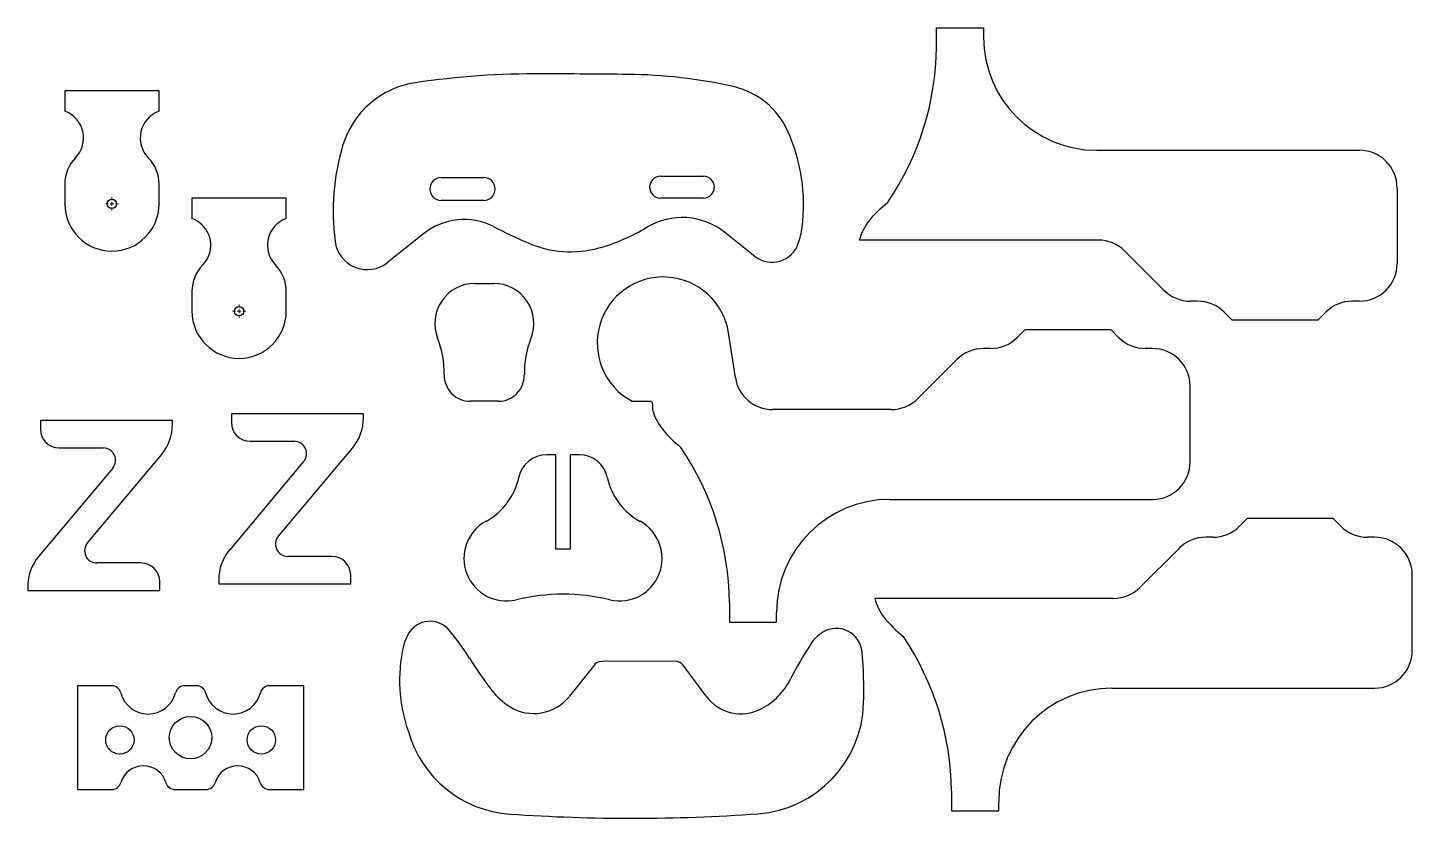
# Model space of a CAD drawing. Header units: millimetres. Extents: x 99 to 1963, y 87 to 1151.
import ezdxf

# ---------------------------------------------------------------- set-up
doc = ezdxf.new("R2010")
doc.units = ezdxf.units.MM

# ---------------------------------------------------------------- blocks, each defined once
blk = doc.blocks.new('SW_CENTERMARKSYMBOL_0')
at = {"color": 0, "linetype": 'Continuous', "lineweight": 18}
for p, q in [((-5, 0), (-8.85, 0)), ((0, 0), (-2.5, 0)), ((0, 5), (0, 8.85)), ((0, 0), (0, 2.5)), ((0, 0), (0, -2.5)), ((0, 0), (2.5, 0)), ((5, 0), (8.85, 0)), ((0, -5), (0, -8.85))]:
    blk.add_line(p, q, dxfattribs=at)
blk = doc.blocks.new('SW_CENTERMARKSYMBOL_1')
at = {"color": 0, "linetype": 'Continuous', "lineweight": 0}
for p, q in [((-5, 0), (-8.85, 0)), ((0, 0), (-2.5, 0)), ((0, 5), (0, 8.85)), ((0, 0), (0, 2.5)), ((0, 0), (0, -2.5)), ((0, 0), (2.5, 0)), ((5, 0), (8.85, 0)), ((0, -5), (0, -8.85))]:
    blk.add_line(p, q, dxfattribs=at)

msp = doc.modelspace()

# ---------------------------------------------------------------- linework, layer by layer
at = {"color": 7, "linetype": 'Continuous', "lineweight": 25}
for p, q in [((1322.6, 1151.3), (1386.1, 1151.3)), ((1322.6, 1125), (1322.6, 1151.3)), ((1386.1, 1151.3), (1386.1, 1138.6)), ((148.7, 1066.4), (148.7, 1038.8)), ((275.7, 1066.4), (148.7, 1066.4)), ((275.7, 1038.8), (275.7, 1066.4)), ((1538.5, 986.2), (1892.2, 986.2)), ((950.9, 951.3), (1009, 951.3)), ((148.7, 940.6), (148.7, 914)), ((275.7, 914), (275.7, 940.6)), ((655.7, 949.4), (712.9, 949.4)), ((1943, 935.4), (1943, 833.8)), ((320, 921.9), (320, 894.3)), ((447, 921.9), (320, 921.9)), ((447, 894.3), (447, 921.9)), ((712.9, 918.5), (655.7, 918.5)), ((1009, 921.8), (950.9, 921.8)), ((631.7, 873.6), (583.5, 835)), ((1073.6, 846.8), (1037.6, 875.5)), ((1540.4, 865.3), (1219.1, 865.3)), ((1078.7, 842.9), (1073.6, 846.8)), ((1628.9, 797.9), (1576.3, 850.4)), ((701, 806.9), (726.4, 806.9)), ((320, 796.2), (320, 769.5)), ((447, 769.5), (447, 796.2)), ((1674.3, 783), (1664.8, 783)), ((1720.8, 757.6), (1710.3, 768.1)), ((1846.8, 768.1), (1836.2, 757.6)), ((1892.2, 783), (1882.7, 783)), ((1836.2, 757.6), (1720.8, 757.6)), ((1051.8, 680.1), (1042.6, 740.2)), ((1442, 744.7), (1431.5, 734.2)), ((1442, 744.7), (1557.5, 744.7)), ((1568, 734.2), (1557.5, 744.7)), ((1395.6, 719.3), (1386, 719.3)), ((1613.5, 719.3), (1603.9, 719.3)), ((1350.1, 704.4), (1297.6, 651.9)), ((1664.3, 566.9), (1664.3, 668.5)), ((732.7, 648.2), (694.6, 648.2)), ((912.9, 648.2), (937.1, 648.2)), ((940.3, 645), (940.3, 637)), ((1261.6, 637), (1102, 637)), ((293.7, 622.2), (115.9, 622.2)), ((115.9, 622.2), (115.9, 610.8)), ((293.7, 617.1), (293.7, 622.2)), ((550.9, 631.1), (373.1, 631.1)), ((373.1, 631.1), (373.1, 619.7)), ((550.9, 626), (550.9, 631.1)), ((141.3, 585.4), (200.6, 585.4)), ((398.5, 594.3), (457.8, 594.3)), ((436.4, 466.5), (536, 585.2)), ((179.2, 457.6), (278.8, 576.3)), ((470.4, 567.2), (370.8, 448.4)), ((810.2, 576.2), (797.5, 576.2)), ((810.2, 449.2), (810.2, 576.2)), ((829.3, 576.2), (829.3, 449.2)), ((842, 576.2), (829.3, 576.2)), ((213.3, 558.3), (113.6, 439.5)), ((1259.7, 516.1), (1613.5, 516.1)), ((1741.2, 490.5), (1730.7, 480)), ((1856.7, 490.5), (1741.2, 490.5)), ((1867.2, 480), (1856.7, 490.5)), ((829.3, 449.2), (810.2, 449.2)), ((1649.3, 450.2), (1596.8, 397.7)), ((1694.8, 465.1), (1685.2, 465.1)), ((1912.6, 465.1), (1903.1, 465.1)), ((251.2, 430.5), (191.9, 430.5)), ((508.4, 439.3), (449, 439.3)), ((533.8, 402.5), (533.8, 413.9)), ((1963.4, 312.7), (1963.4, 414.3)), ((98.8, 398.7), (98.8, 393.6)), ((98.8, 393.6), (276.6, 393.6)), ((276.6, 393.6), (276.6, 405.1)), ((356, 407.6), (356, 402.5)), ((356, 402.5), (533.8, 402.5)), ((1043.8, 377.3), (1043.8, 351)), ((1560.8, 382.8), (1239.5, 382.8)), ((1107.3, 351), (1107.3, 363.7)), ((1043.8, 351), (1107.3, 351)), ((860.7, 291.6), (828.3, 251)), ((970.9, 298.1), (871.9, 297.9)), ((1012.5, 251), (981.6, 292.7)), ((211.8, 265.2), (165.7, 265.2)), ((165.7, 265.2), (165.7, 125.5)), ((326.1, 265.2), (310.2, 265.2)), ((470.5, 265.2), (424.5, 265.2)), ((470.5, 125.5), (470.5, 265.2)), ((1558.9, 261.9), (1912.6, 261.9)), ((165.7, 125.5), (212, 125.5)), ((297.2, 125.5), (339, 125.5)), ((424.2, 125.5), (470.5, 125.5)), ((1343, 123.1), (1343, 96.8)), ((1343, 96.8), (1406.5, 96.8)), ((1406.5, 96.8), (1406.5, 109.5))]:
    msp.add_line(p, q, dxfattribs=at)
for centre, radius in [((212.2, 914), 6.35), ((383.5, 769.5), 6.35), ((318.1, 195.3), 28.6), ((222.9, 192.2), 19.1), ((413.4, 192.2), 19.1)]:
    msp.add_circle(centre, radius, dxfattribs=at)
for centre, radius, start, end in [((1538.5, 1138.6), 152.4, 180, 270), ((944.4, 1128.9), 378.2, 325.8082, 359.416), ((785.2, -36.9), 1126.1, 89.629, 98.401), ((276.4, -78611.2), 79702.1, 89.546796, 89.628994), ((901.6, 419.9), 668.5, 77.2357, 89.5468), ((638.3, 958.1), 120.3, 98.401, 163.494), ((1025.9, 968.8), 105.7, 24.4156, 77.2357), ((136, 1002.9), 38.1, 315.5847, 70.5288), ((288.4, 1002.9), 38.1, 109.4712, 224.4153), ((903.7, 913.3), 239.9, 352.6544, 24.4156), ((821.8, 903.7), 311.7, 163.494, 187.3856), ((199.5, 940.6), 50.8, 135.5847, 180), ((224.9, 940.6), 50.8, 0, 44.4153), ((1892.2, 935.4), 50.8, 0, 90), ((950.9, 936.6), 14.7, 90, 270), ((1009, 936.6), 14.7, 270, 90), ((655.7, 934), 15.4, 90, 270), ((712.9, 934), 15.4, 270, 90), ((212.2, 914), 63.5, 180, 0), ((980.1, 803.5), 92.2, 51.3892, 120.9256), ((307.3, 858.4), 38.1, 315.5847, 70.5288), ((459.7, 858.4), 38.1, 109.4712, 224.4153), ((686.5, 805.2), 87.7, 63.0914, 128.6933), ((1134.1, 1687.1), 901.3, 243.0914, 246.3725), ((796.5, 1110), 265.2, 285.6654, 300.9256), ((1029.3, 897.1), 113.3, 341.228, 352.6544), ((556.1, 869.3), 43.8, 187.3856, 308.6233), ((829.7, 991.4), 141.9, 246.3725, 285.6654), ((1101.2, 872.7), 37.3, 232.7852, 341.228), ((1540.4, 814.5), 50.8, 45, 90), ((370.8, 796.2), 50.8, 135.5847, 180), ((396.2, 796.2), 50.8, 0, 44.4153), ((1892.2, 833.8), 50.8, 270, 0), ((701, 752.9), 54, 90, 201.6192), ((726.4, 752.9), 54, 338.3808, 90), ((954.7, 726.7), 88.9, 8.7227, 241.9547), ((1664.8, 833.8), 50.8, 225, 270), ((383.5, 769.5), 63.5, 180, 0), ((1674.3, 732.2), 50.8, 45, 90), ((1882.7, 732.2), 50.8, 90, 135), ((532.7, 686.3), 127, 358.8775, 21.6192), ((894.6, 686.3), 127, 158.3808, 181.1225), ((1395.6, 770.1), 50.8, 270, 315), ((1603.9, 770.1), 50.8, 225, 270), ((1386, 668.5), 50.8, 90, 135), ((1613.5, 668.5), 50.8, 0, 90), ((694.6, 683.1), 34.9, 178.8775, 270), ((732.7, 683.1), 34.9, 270, 1.1225), ((1102, 687.8), 50.8, 188.7227, 270), ((937.1, 645), 3.18, 0, 90), ((1261.6, 687.8), 50.8, 270, 315), ((230.2, 617.1), 63.5, 320, 0), ((398.5, 619.7), 25.4, 180, 270), ((487.4, 626), 63.5, 320, 0), ((141.3, 610.8), 25.4, 180, 270), ((200.6, 568.9), 16.5, 320, 90), ((457.8, 577.8), 16.5, 320, 90), ((665.6, 373.4), 378.2, 0.584, 34.1918), ((797.5, 538.1), 38.1, 90, 167.9789), ((842, 538.1), 38.1, 12.0211, 90), ((1613.5, 566.9), 50.8, 270, 0), ((673.3, 564.5), 88.9, 298.7462, 347.9789), ((966.2, 564.5), 88.9, 192.0211, 241.2538), ((1259.7, 363.7), 152.4, 90, 180), ((743.5, 436.5), 57.2, 118.7462, 283.3935), ((895.9, 436.5), 57.2, 256.6065, 61.2538), ((449, 455.9), 16.5, 140, 270), ((1694.8, 515.9), 50.8, 270, 315), ((1903.1, 515.9), 50.8, 225, 270), ((191.9, 447), 16.5, 140, 270), ((419.5, 407.6), 63.5, 140, 180), ((1685.2, 414.3), 50.8, 90, 135), ((1912.6, 414.3), 50.8, 0, 90), ((162.3, 398.7), 63.5, 140, 180), ((251.2, 405.1), 25.4, 0, 90), ((508.4, 413.9), 25.4, 0, 90), ((1560.8, 433.6), 50.8, 270, 315), ((820.6, 112.7), 275.7, 90.1848, 103.3935), ((818.8, 112.7), 275.7, 76.6065, 89.8152), ((640.6, 318.3), 33.7, 40.0723, 150.5489), ((422.7, 135.1), 318.4, 31.6634, 40.0723), ((1198.2, 291.2), 54.1, 121.6813, 146.9983), ((1187.9, 307.9), 34.6, 5.1787, 121.6813), ((805.5, 272.4), 205.9, 167.075, 199.5393), ((664.6, 304.7), 61.3, 150.5489, 167.075), ((1556, 58.8), 480.8, 146.9983, 153.3515), ((964.8, 119.2), 378.2, 0.584, 34.1918), ((1103, 554.6), 480.8, 211.6634, 217.966), ((637.6, 258), 587.2, 358.3812, 5.1787), ((1912.6, 312.7), 50.8, 270, 0), ((871.9, 284.7), 13.3, 90.0951, 148.3222), ((970.9, 284.8), 13.3, 36.5636, 90.0951), ((211.8, 252.5), 12.7, 14.4775, 90), ((310.2, 252.5), 12.7, 90, 165.5225), ((326.1, 252.5), 12.7, 14.4775, 90), ((424.5, 252.5), 12.7, 90, 165.5225), ((1043.5, 316), 92.6, 297.7029, 333.3515), ((1558.9, 109.5), 152.4, 90, 180), ((261, 265.2), 38.1, 194.4775, 345.5225), ((375.3, 265.2), 38.1, 194.4775, 345.5225), ((796.9, 315.8), 92.6, 217.966, 238.123), ((780.3, 289.1), 61.3, 238.123, 321.4478), ((1059.4, 285.7), 58.4, 216.5636, 297.7029), ((1071.2, 245.8), 153.4, 274.125, 358.3812), ((759, 245.3), 153.4, 195.8046, 266.0405), ((254.6, 125.5), 31.8, 16.6015, 163.3985), ((381.6, 125.5), 31.8, 16.6015, 163.3985), ((212, 138.2), 12.7, 270, 343.3985), ((297.2, 138.2), 12.7, 196.6015, 270), ((339, 138.2), 12.7, 270, 343.3985), ((424.2, 138.2), 12.7, 196.6015, 270), ((911.9, 2454.6), 2367.9, 266.0405, 274.125)]:
    msp.add_arc(centre, radius, start, end, dxfattribs=at)
for points in [[(1219.1, 865.3), (1219.1, 865.4), (1221.6, 875.1), (1231.9, 894), (1248, 908.6), (1257.2, 916.3)], [(940.3, 637), (940.3, 636.9), (942.9, 627.2), (953.1, 608.3), (969.2, 593.7), (978.5, 586)], [(1239.5, 382.8), (1239.5, 382.7), (1242, 373), (1252.3, 354.1), (1268.4, 339.5), (1277.6, 331.7)]]:
    msp.add_open_spline(points, degree=3, knots=[-0.0007427, -0.0007427, -0.0007427, -0.0007427, 0, 0.0808393, 0.1830939, 0.1830939, 0.1830939, 0.1830939], dxfattribs=at)

# ---------------------------------------------------------------- block references
at = {"color": 7, "linetype": 'Continuous', "lineweight": 18}
msp.add_blockref('SW_CENTERMARKSYMBOL_0', (212.2, 914), dxfattribs=at)
at = {"color": 7, "linetype": 'Continuous', "lineweight": 0}
msp.add_blockref('SW_CENTERMARKSYMBOL_1', (383.5, 769.5), dxfattribs=at)

doc.saveas('drawing.dxf')
